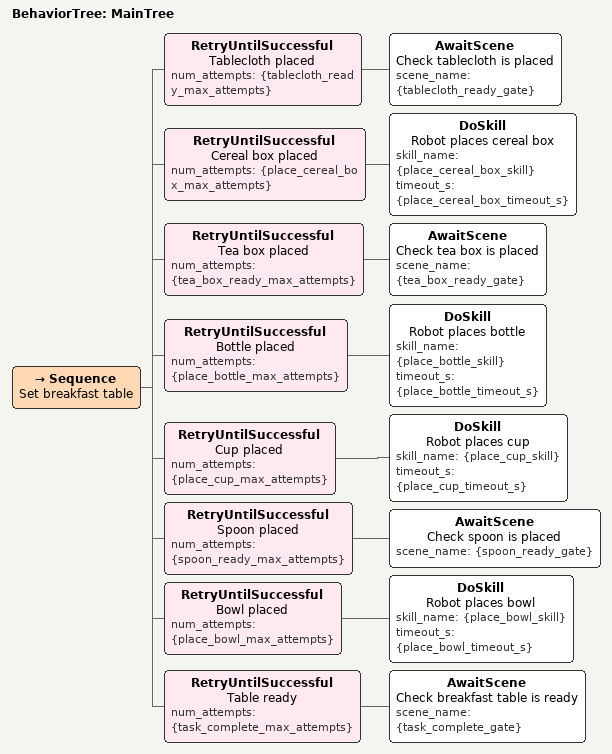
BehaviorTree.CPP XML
<root BTCPP_format="4" main_tree_to_execute="MainTree">
  <BehaviorTree ID="MainTree">
    <Sequence name="Set breakfast table">
      <RetryUntilSuccessful name="Tablecloth placed" num_attempts="{tablecloth_ready_max_attempts}">
        <AwaitScene name="Check tablecloth is placed" scene_name="{tablecloth_ready_gate}"/>
      </RetryUntilSuccessful>

      <RetryUntilSuccessful name="Cereal box placed" num_attempts="{place_cereal_box_max_attempts}">
        <DoSkill name="Robot places cereal box" skill_name="{place_cereal_box_skill}" timeout_s="{place_cereal_box_timeout_s}"/>
      </RetryUntilSuccessful>

      <RetryUntilSuccessful name="Tea box placed" num_attempts="{tea_box_ready_max_attempts}">
        <AwaitScene name="Check tea box is placed" scene_name="{tea_box_ready_gate}"/>
      </RetryUntilSuccessful>

      <RetryUntilSuccessful name="Bottle placed" num_attempts="{place_bottle_max_attempts}">
        <DoSkill name="Robot places bottle" skill_name="{place_bottle_skill}" timeout_s="{place_bottle_timeout_s}"/>
      </RetryUntilSuccessful>

      <RetryUntilSuccessful name="Cup placed" num_attempts="{place_cup_max_attempts}">
        <DoSkill name="Robot places cup" skill_name="{place_cup_skill}" timeout_s="{place_cup_timeout_s}"/>
      </RetryUntilSuccessful>

      <RetryUntilSuccessful name="Spoon placed" num_attempts="{spoon_ready_max_attempts}">
        <AwaitScene name="Check spoon is placed" scene_name="{spoon_ready_gate}"/>
      </RetryUntilSuccessful>

      <RetryUntilSuccessful name="Bowl placed" num_attempts="{place_bowl_max_attempts}">
        <DoSkill name="Robot places bowl" skill_name="{place_bowl_skill}" timeout_s="{place_bowl_timeout_s}"/>
      </RetryUntilSuccessful>

      <RetryUntilSuccessful name="Table ready" num_attempts="{task_complete_max_attempts}">
        <AwaitScene name="Check breakfast table is ready" scene_name="{task_complete_gate}"/>
      </RetryUntilSuccessful>
    </Sequence>
  </BehaviorTree>

</root>
